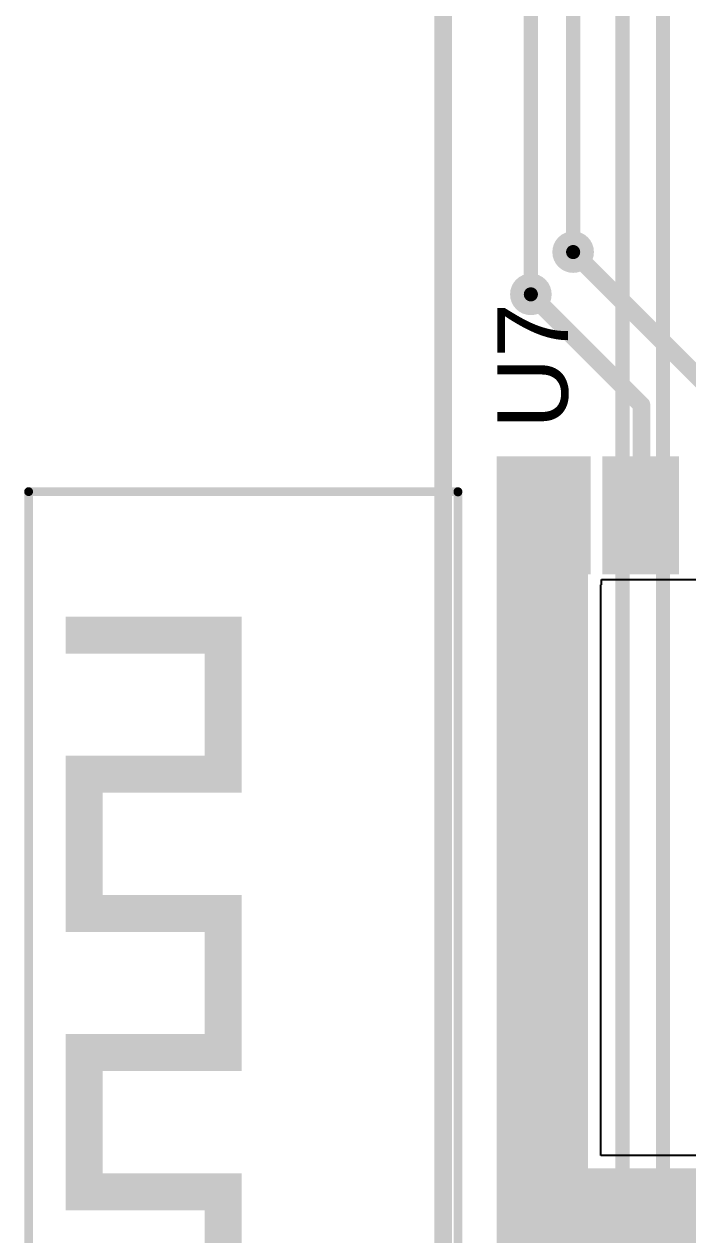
# Model space of a CAD drawing. Header units: millimetres. Extents: x -0.43 to 2.06, y -0.4 to 2.49.
# Drawn here: x -0.435 to -0.058, y 0.99 to 1.677 of the extents above; entities that cross this region are included whole.
import ezdxf

# ---------------------------------------------------------------- set-up
doc = ezdxf.new("R2010")
doc.units = ezdxf.units.MM
doc.header["$MEASUREMENT"] = 0
for name, color, linetype in [('BottomLayer', 5, 'Continuous'), ('Mechanical2', 216, 'Continuous'), ('TopLayer', 1, 'Continuous'), ('TopOverlay', 2, 'Continuous'), ('TopPaste', 8, 'Continuous'), ('TopSolder', 216, 'Continuous'), ('ViaHoleLayer', 16, 'Continuous')]:
    doc.layers.add(name, color=color, linetype=linetype)
doc.styles.add('Arial', font='', dxfattribs={"height": 0.2})
doc.styles.get('Arial').set_extended_font_data('Arial')

# ---------------------------------------------------------------- blocks, each defined once
blk = doc.blocks.new('41_SMD_MODULE_57')
at = {"layer": 'TopLayer'}
for points in [[(0.31496, 0.36732), (0.37402, 0.36732), (0.37402, 0.33189), (0.31496, 0.33189)], [(0.31496, 0.31732), (0.37402, 0.31732), (0.37402, 0.28189), (0.31496, 0.28189)]]:
    blk.add_hatch(color=1, dxfattribs=at).paths.add_polyline_path(points)
at = {"layer": 'TopOverlay'}
for points in [[(-0.05, 0.605), (0.05, 0.605), (0.05, 0.626), (-0.05, 0.626)], [(-0.029, 0.526), (-0.029, 0.626), (-0.05, 0.626), (-0.05, 0.526)], [(0.029, 0.626), (0.029, 0.526), (0.05, 0.526), (0.05, 0.626)], [(0.108, 0.605), (0.208, 0.605), (0.208, 0.626), (0.108, 0.626)], [(0.129, 0.526), (0.129, 0.626), (0.108, 0.626), (0.108, 0.526)], [(0.208, 0.526), (0.208, 0.626), (0.187, 0.626), (0.187, 0.526)], [(0.287, 0.526), (0.287, 0.626), (0.266, 0.626), (0.266, 0.526)], [(-0.129, 0.526), (-0.029, 0.526), (-0.029, 0.547), (-0.129, 0.547)], [(0.029, 0.526), (0.129, 0.526), (0.129, 0.547), (0.029, 0.547)], [(0.187, 0.526), (0.287, 0.526), (0.287, 0.547), (0.187, 0.547)]]:
    blk.add_hatch(color=2, dxfattribs=at).paths.add_polyline_path(points)
at = {"layer": 'TopPaste'}
for points in [[(0.31496, 0.36732), (0.37402, 0.36732), (0.37402, 0.33189), (0.31496, 0.33189)], [(0.31496, 0.31732), (0.37402, 0.31732), (0.37402, 0.28189), (0.31496, 0.28189)]]:
    blk.add_hatch(color=8, dxfattribs=at).paths.add_polyline_path(points)
at = {"layer": 'TopSolder'}
for points in [[(0.31096, 0.37132), (0.37802, 0.37132), (0.37802, 0.32789), (0.31096, 0.32789)], [(0.31096, 0.32132), (0.37802, 0.32132), (0.37802, 0.27789), (0.31096, 0.27789)]]:
    blk.add_hatch(color=216, dxfattribs=at).paths.add_polyline_path(points)
at = {"layer": 'TopOverlay', "const_width": 0.005}
for points in [[(0.35791, 0.64701), (-0.35809, 0.64701)], [(0.35791, 0.64701), (0.35791, 0.40331)], [(0.35771, 0.40331), (-0.35809, 0.40331)]]:
    blk.add_lwpolyline(points, dxfattribs=at)
at = {"layer": 'TopOverlay', "const_width": 0.0025}
for points in [[(0.35666, 0.64701, 1), (0.35916, 0.64701, 1)], [(0.35666, 0.64701, 1), (0.35916, 0.64701, 1)], [(0.35646, 0.40331, 1), (0.35896, 0.40331, 1)], [(0.35666, 0.40331, 1), (0.35916, 0.40331, 1)]]:
    blk.add_lwpolyline(points, format="xyb", close=True, dxfattribs=at)

msp = doc.modelspace()

# ---------------------------------------------------------------- hatches: boundary and pattern name
at = {"layer": 'BottomLayer'}
h = msp.add_hatch(color=5, dxfattribs=at)
edge = h.paths.add_edge_path()
edge.add_arc((-0.123, 1.548), 0.01181, 0, 360)
h = msp.add_hatch(color=5, dxfattribs=at)
edge = h.paths.add_edge_path()
edge.add_arc((-0.147, 1.524), 0.01181, 0, 360)
at = {"layer": 'TopLayer'}
h = msp.add_hatch(color=1, dxfattribs=at)
edge = h.paths.add_edge_path()
edge.add_arc((-0.123, 1.548), 0.01181, 0, 360)
h = msp.add_hatch(color=1, dxfattribs=at)
edge = h.paths.add_edge_path()
edge.add_arc((-0.147, 1.524), 0.01181, 0, 360)
msp.add_hatch(color=1, dxfattribs=at).paths.add_polyline_path([(-0.16649, 0.57831), (-0.11449, 0.57831), (-0.11449, 1.432), (-0.16649, 1.432)])
at = {"layer": 'ViaHoleLayer'}
h = msp.add_hatch(color=16, dxfattribs=at)
edge = h.paths.add_edge_path()
edge.add_arc((-0.123, 1.548), 0.00591, 0, 360)
h = msp.add_hatch(color=16, dxfattribs=at)
edge = h.paths.add_edge_path()
edge.add_arc((-0.147, 1.524), 0.00591, 0, 360)

# ---------------------------------------------------------------- linework, layer by layer
at = {"layer": 'BottomLayer', "const_width": 0.008}
for points in [[(-0.123, 1.548), (-0.123, 2.089)], [(-0.095, 0.887), (-0.095, 2.086)], [(-0.072, 0.905), (-0.072, 1.87362)], [(-0.147, 1.524), (-0.147, 1.817)]]:
    msp.add_lwpolyline(points, dxfattribs=at)
at = {"layer": 'BottomLayer', "const_width": 0.004}
for points in [[(-0.125, 1.548, 1), (-0.121, 1.548, 1)], [(-0.149, 1.524, 1), (-0.145, 1.524, 1)]]:
    msp.add_lwpolyline(points, format="xyb", close=True, dxfattribs=at)
at = {"layer": 'Mechanical2', "const_width": 0.01}
msp.add_lwpolyline([(-0.19685, -0.19685), (-0.19685, 2.48032)], dxfattribs=at)
at = {"layer": 'TopLayer'}
for p, q in [((-0.10698, 1.35907), (-0.10698, 1.36207)), ((-0.10698, 1.36207), (-0.05998, 1.36207)), ((-0.05998, 1.36207), (-0.05998, 1.36207)), ((-0.05998, 1.36207), (-0.05942, 1.36207)), ((-0.05942, 1.36207), (-0.05942, 1.36207)), ((-0.05942, 1.36207), (-0.00998, 1.36207)), ((-0.10735, 1.03528), (-0.10735, 1.35907)), ((-0.10735, 1.35907), (-0.10698, 1.35907)), ((0.08246, 1.03528), (-0.10735, 1.03528))]:
    msp.add_line(p, q, dxfattribs=at)
for points, const_width in [([(-0.123, 1.548), (-0.03422, 1.45922)], 0.01), ([(-0.147, 1.524), (-0.08422, 1.46122)], 0.01), ([(-0.08422, 1.39908), (-0.08422, 1.46122)], 0.01), ([(-0.13759, 1.3957), (-0.1347, 1.3986)], 0.022), ([(-0.13759, 1.036), (-0.13759, 1.3957)], 0.022), ([(-0.123, 1.003), (0.15735, 1.003)], 0.05)]:
    msp.add_lwpolyline(points, dxfattribs=dict(at, const_width=const_width))
for points, const_width in [([(-0.1255, 1.548, 1), (-0.1205, 1.548, 1)], 0.005), ([(-0.1495, 1.524, 1), (-0.1445, 1.524, 1)], 0.005), ([(-0.08672, 1.46122, 1), (-0.08172, 1.46122, 1)], 0.005), ([(-0.08672, 1.46122, 1), (-0.08172, 1.46122, 1)], 0.005), ([(-0.1402, 1.3986, 1), (-0.1292, 1.3986, 1)], 0.011), ([(-0.14309, 1.3957, 1), (-0.13209, 1.3957, 1)], 0.011), ([(-0.14309, 1.3957, 1), (-0.13209, 1.3957, 1)], 0.011), ([(-0.08672, 1.39908, 1), (-0.08172, 1.39908, 1)], 0.005), ([(-0.14309, 1.036, 1), (-0.13209, 1.036, 1)], 0.011), ([(-0.1355, 1.003, 1), (-0.1105, 1.003, 1)], 0.025)]:
    msp.add_lwpolyline(points, format="xyb", close=True, dxfattribs=dict(at, const_width=const_width))

# ---------------------------------------------------------------- block references
at = {"rotation": 90}
msp.add_blockref('41_SMD_MODULE_57', (0.21491, 1.05411), dxfattribs=at)

# ---------------------------------------------------------------- texts
at = {"layer": 'TopOverlay', "style": 'Arial'}
msp.add_text('U7', height=0.04, rotation=90, dxfattribs=at).set_placement((-0.12601, 1.44768))

doc.saveas('drawing.dxf')
